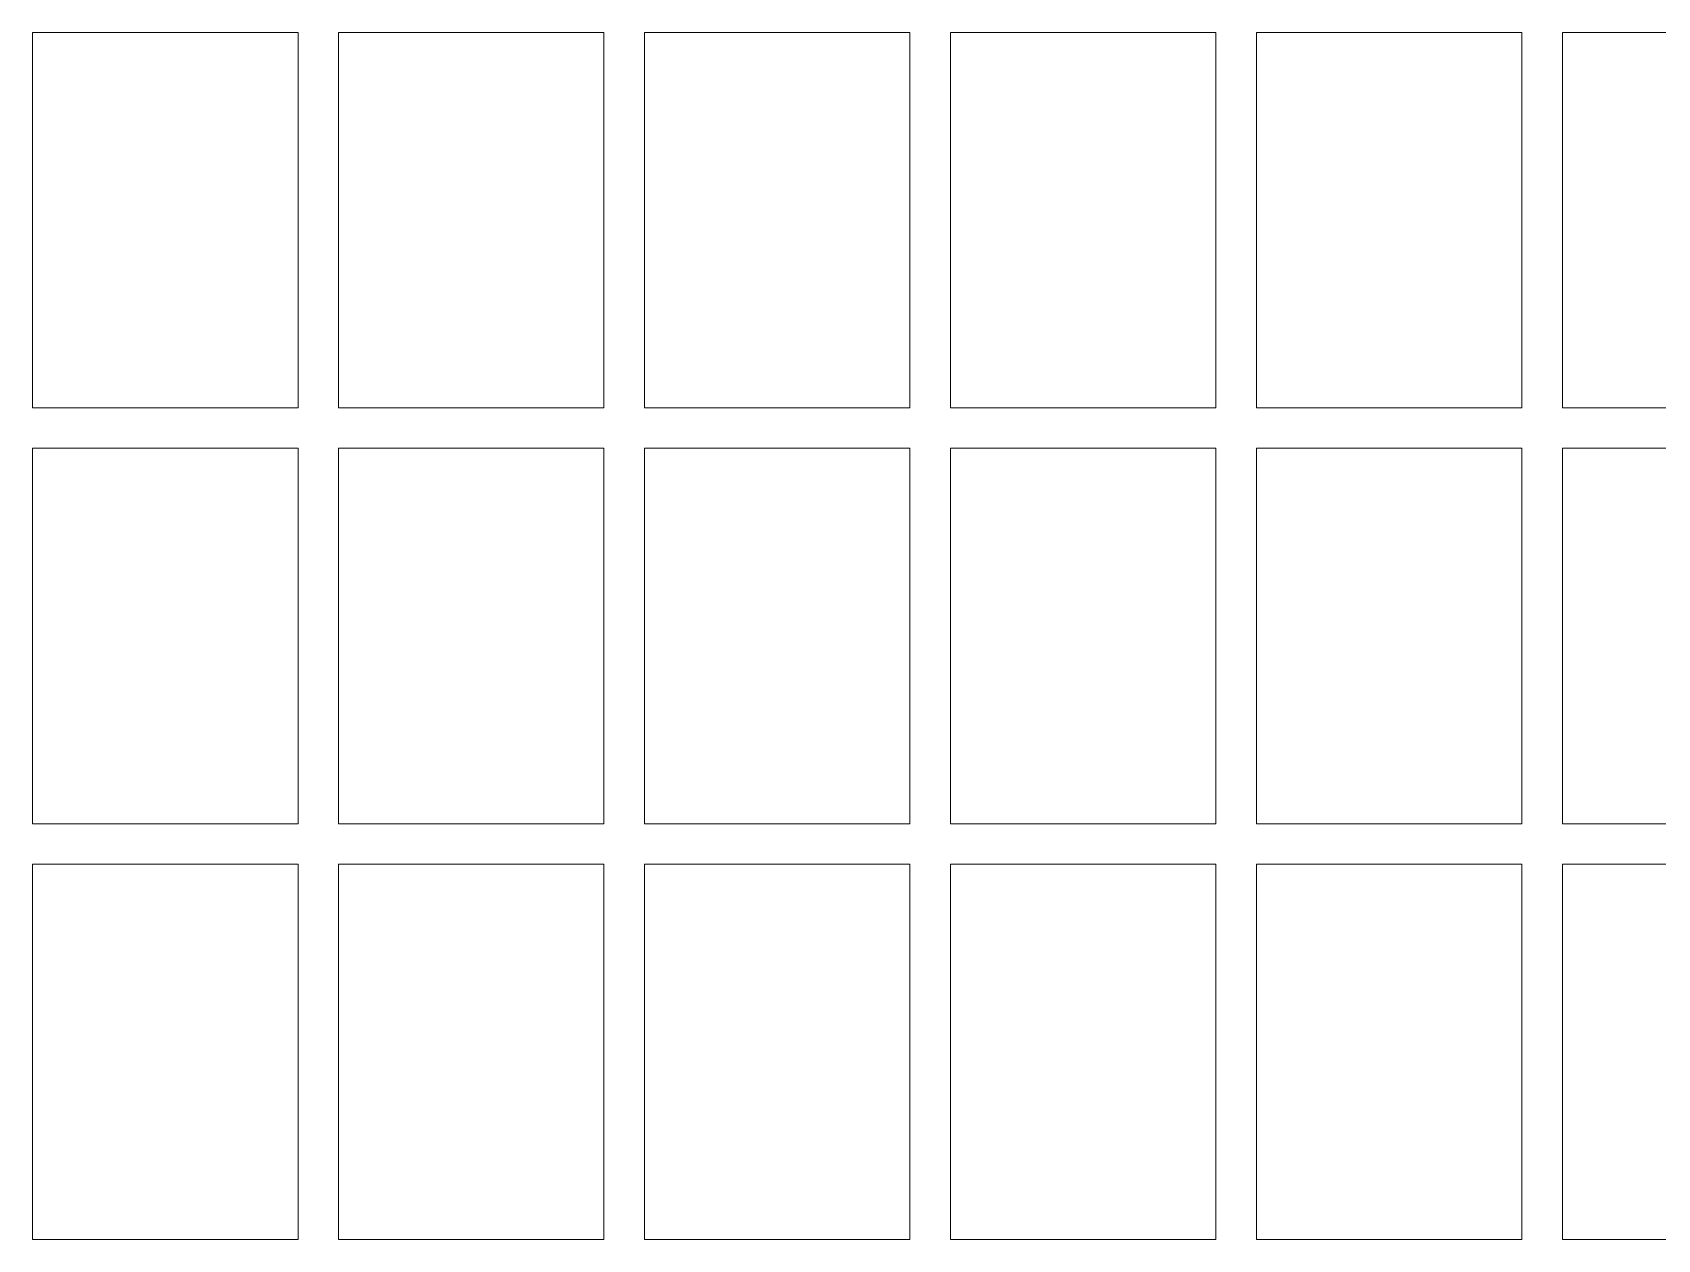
# Model space of a CAD drawing. Header units: millimetres. Extents: x -6680 to 6456, y 1671 to 6150.
# Drawn here: x -2253 to -968, y 3879 to 4834 of the extents above; entities that cross this region are included whole.
import ezdxf

# ---------------------------------------------------------------- set-up
doc = ezdxf.new("R2010")
doc.units = ezdxf.units.MM
doc.layers.add('ВЭ', color=1, linetype='Continuous')

# ---------------------------------------------------------------- blocks, each defined once
blk = doc.blocks.new('*U221')
at = {"layer": 'ВЭ', "color": 250, "linetype": 'ByBlock', "lineweight": 18}
blk.add_lwpolyline([(-105, -148.5), (105, -148.5), (105, 148.5), (-105, 148.5), (-105, -148.5)], dxfattribs=at)
blk = doc.blocks.new('*U222')
at = {"layer": 'Defpoints', "color": 0, "linetype": 'ByBlock', "lineweight": -2, "transparency": 16777216}
for p in [(1210, -1316), (1452, -1316), (1694, -1316), (1936, -1316), (2178, -1316), (2420, -1316), (1210, -1645), (1452, -1645), (1694, -1645), (1936, -1645), (2178, -1645), (2420, -1645), (1210, -1974), (1452, -1974), (1694, -1974), (1936, -1974), (2178, -1974), (2420, -1974)]:
    blk.add_blockref('*U221', p, dxfattribs=at)

msp = doc.modelspace()

# ---------------------------------------------------------------- block references
at = {"layer": 'Defpoints'}
msp.add_blockref('*U222', (-3358, 6001.5), dxfattribs=at)

doc.saveas('drawing.dxf')
